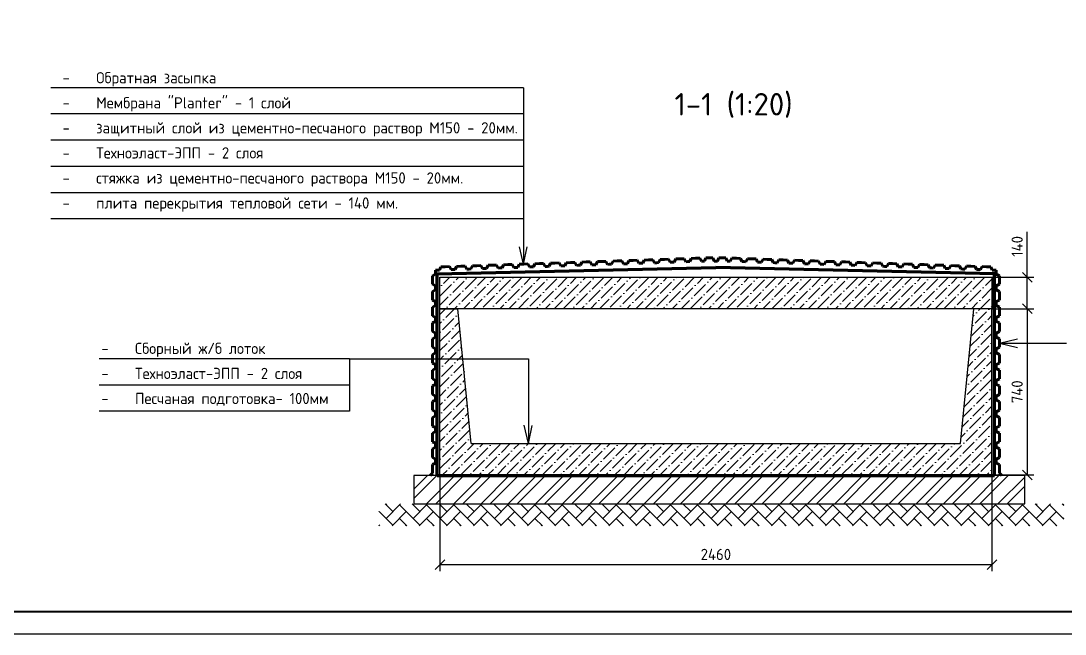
# Model space of a CAD drawing. Header units: metres. Extents: x 1563 to 4966, y -517 to 1463.
# Drawn here: x 2797.6 to 3030.3, y -341.5 to -204.9 of the extents above; entities that cross this region are included whole.
import ezdxf
from ezdxf.enums import TextEntityAlignment as Align

# ---------------------------------------------------------------- set-up
doc = ezdxf.new("R2010")
doc.units = ezdxf.units.M
doc.layers.add('Форматы', color=7, linetype='Continuous')
doc.styles.add('-ISOCPEUR-', font='isocpeur.ttf')
doc.styles.add('GOST', font='GOST.shx', dxfattribs={"oblique": 15})
doc.styles.get("Standard").update_dxf_attribs({"font": 'GOST Common.ttf'})
doc.dimstyles.new('М 1 к 20', dxfattribs={"dimtxt": 3.5, "dimasz": 2.15, "dimexe": 1.5, "dimexo": 0, "dimgap": 1, "dimtad": 1, "dimdec": 0, "dimlfac": 20, "dimzin": 0, "dimdsep": 46, "dimtxsty": 'GOST', "dimblk": 'OBLIQUE', "dimcen": 5, "dimclrd": 256, "dimclre": 256, "dimclrt": 256, "dimazin": 2, "dimtm": 1e-09, "dimtfac": 1, "dimtdec": 0, "dimtmove": 0, "dimatfit": 3, "dimldrblk": 'NONE', "dimfxl": 1.25, "dimtolj": 1, "dimtzin": 0, "dimlwd": 25, "dimlwe": 25, "dimarcsym": 2})

# ---------------------------------------------------------------- blocks, each defined once
blk = doc.blocks.new('*U326')
blk.add_lwpolyline([(0, 123), (1189, 123), (1189, -297), (0, -297)], close=True)
at = {"const_width": 0.5}
blk.add_lwpolyline([(20, 118), (1184, 118), (1184, -292), (20, -292)], close=True, dxfattribs=at)
blk.add_attdef('РАЗРАБОТАЛ', text='', height=2.5).set_placement((1019.5, -264.22), align=Align.MIDDLE_LEFT)
at = {"flags": 8}
for tag, height, p in [('ДАТА', 2.5, (1059.07, -264.4)), ('ЛИСТ', 3, (1155.39, -271.92)), ('ЛИСТОВ', 3, (1172.89, -271.92)), ('ФОРМАТ', 3, (1149.97, -294.75))]:
    blk.add_attdef(tag, text='', height=height, dxfattribs=at).set_placement(p, align=Align.MIDDLE_CENTER)
blk.add_attdef('ПРОВЕРИЛ', (1019.75, -270.73), '', height=2.5)
at = {"lineweight": 30, "flags": 104}
for tag, p in [('ТЕПЛОВЫЕ_СЕТИ', (1099, -269.5)), ('ИМЯ_ЧЕРТЕЖА', (1099, -284.5))]:
    blk.add_attdef(tag, text='', height=3, dxfattribs=at).set_placement(p, align=Align.MIDDLE_CENTER)
blk = doc.blocks.new('_Oblique')
at = {"color": 0, "linetype": 'ByBlock', "lineweight": -2}
blk.add_line((-0.5, -0.5), (0.5, 0.5), dxfattribs=at)
blk = doc.blocks.new('*D276')
at = {"lineweight": 25, "transparency": 16777216}
for p, q in [((2890.94, -306.04), (2890.94, -327.5)), ((3013.94, -306.04), (3013.94, -327.5)), ((2890.94, -326), (3013.94, -326))]:
    blk.add_line(p, q, dxfattribs=at)
at = {"layer": 'Defpoints', "color": 0, "lineweight": 50, "transparency": 16777216}
for p in [(2890.94, -306.04), (3013.94, -306.04), (3013.94, -326)]:
    blk.add_point(p, dxfattribs=at)
at = {"lineweight": 25, "transparency": 16777216, "xscale": 2.15, "yscale": 2.15, "zscale": 2.15, "rotation": 180}
blk.add_blockref('_Oblique', (2890.94, -326), dxfattribs=at)
at = {"lineweight": 25, "transparency": 16777216, "xscale": 2.15, "yscale": 2.15, "zscale": 2.15}
blk.add_blockref('_Oblique', (3013.94, -326), dxfattribs=at)
at = {"transparency": 16777216, "insert": (2952.44, -323.75), "char_height": 2.5, "attachment_point": 5}
blk.add_mtext('\\A1;2460', dxfattribs=at)
blk = doc.blocks.new('_None')
blk = doc.blocks.new('*D277')
at = {"lineweight": 25, "transparency": 16777216}
for p, q in [((3021.81, -262.04), (3021.81, -251.9)), ((3013.94, -262.04), (3023.31, -262.04)), ((3021.81, -269.04), (3021.81, -262.04)), ((3013.94, -269.04), (3023.31, -269.04))]:
    blk.add_line(p, q, dxfattribs=at)
at = {"layer": 'Defpoints', "color": 0, "lineweight": 50, "transparency": 16777216}
for p in [(3013.94, -262.04), (3013.94, -269.04), (3021.81, -269.04)]:
    blk.add_point(p, dxfattribs=at)
at = {"lineweight": 25, "transparency": 16777216, "xscale": 2.15, "yscale": 2.15, "zscale": 2.15}
for p, rotation in [((3021.81, -262.04), 90), ((3021.81, -269.04), 270)]:
    blk.add_blockref('_Oblique', p, dxfattribs=dict(at, rotation=rotation))
at = {"transparency": 16777216, "insert": (3019.56, -255.15), "char_height": 2.5, "attachment_point": 5, "rotation": 90}
blk.add_mtext('\\A1;140', dxfattribs=at)
blk = doc.blocks.new('*D278')
at = {"lineweight": 25, "transparency": 16777216}
for p, q in [((3013.94, -269.04), (3023.31, -269.04)), ((3021.81, -269.04), (3021.81, -306.04)), ((3013.94, -306.04), (3023.31, -306.04))]:
    blk.add_line(p, q, dxfattribs=at)
at = {"layer": 'Defpoints', "color": 0, "lineweight": 50, "transparency": 16777216}
for p in [(3013.94, -269.04), (3013.94, -306.04), (3021.81, -306.04)]:
    blk.add_point(p, dxfattribs=at)
at = {"lineweight": 25, "transparency": 16777216, "xscale": 2.15, "yscale": 2.15, "zscale": 2.15}
for p, rotation in [((3021.81, -269.04), 90), ((3021.81, -306.04), 270)]:
    blk.add_blockref('_Oblique', p, dxfattribs=dict(at, rotation=rotation))
at = {"transparency": 16777216, "insert": (3019.56, -287.54), "char_height": 2.5, "attachment_point": 5, "rotation": 90}
blk.add_mtext('\\A1;740', dxfattribs=at)

msp = doc.modelspace()

# ---------------------------------------------------------------- hatches: boundary and pattern name
at = {"lineweight": 20}
h = msp.add_hatch(dxfattribs=at)
h.set_pattern_fill('ANSI36', color=256, scale=0.45)
h.set_pattern_definition([(45, (2546.7613, -95.1824), (0.757709, 2.7782667), [3.571875, -0.714375, 0, -0.714375])])
h.paths.add_polyline_path([(3013.9374, -262.0399), (2890.9374, -262.0399), (2890.9374, -269.0399), (3013.9374, -269.0399)])
h.paths.add_polyline_path([(2894.9374, -269.0399), (2890.9374, -269.0399), (2890.9374, -306.0399), (3013.9374, -306.0399), (3013.9374, -269.0399), (3009.9374, -269.0399), (3006.9374, -299.0399), (2897.9374, -299.0399)])
h = msp.add_hatch()
h.set_pattern_fill('ANSI32', color=256, scale=0.45)
h.set_pattern_definition([(45, (-9166.387, -3625.931), (-3.0308364, 3.0308364), []), (45, (-9164.3663, -3625.931), (-3.0308364, 3.0308364), [])])
h.paths.add_polyline_path([(3021.246, -312.4855), (3021.246, -306.1975), (2885.1695, -306.1975), (2885.1695, -312.4855)])
h = msp.add_hatch()
h.set_pattern_fill('AR-HBONE', color=256, scale=0.021)
h.set_pattern_definition([(45, (-9166.3868, -3625.7733), (0, 3.01736606), [6.4008, -2.1336]), (135, (-9164.8781, -3624.2646), (3e-16, 3.01736606), [6.4008, -2.1336])])
h.paths.add_polyline_path([(3029.9571, -312.4855), (2877.3846, -312.4855), (2877.3846, -317.3612), (3029.9571, -317.3612)])

# ---------------------------------------------------------------- linework, layer by layer
at = {"lineweight": 30, "ltscale": 0.5}
for p, q in [((2909.5566, -219.8132), (2804.2249, -219.8132)), ((2909.5566, -219.8132), (2909.562, -259.102)), ((2909.5574, -225.658), (2804.2257, -225.658)), ((2909.5582, -231.5028), (2804.2265, -231.5028)), ((2909.559, -237.3476), (2804.2273, -237.3476)), ((2909.5598, -243.1924), (2804.2281, -243.1924)), ((2909.5606, -249.0372), (2804.2289, -249.0372)), ((2909.562, -259.1404), (2908.6939, -255.2831)), ((2909.5534, -259.1404), (2910.4215, -255.2831)), ((3015.6055, -276.6937), (3019.6519, -275.7328)), ((3015.6055, -276.6937), (3019.6519, -277.6545)), ((3015.6055, -276.6937), (3030.5507, -276.6937)), ((2870.7802, -280.19), (2814.9996, -280.19)), ((2870.7802, -280.19), (2870.7818, -291.8796)), ((2870.7802, -280.19), (2910.6894, -280.19)), ((2910.6894, -280.19), (2910.6894, -299.0399)), ((2870.781, -286.0348), (2814.9996, -286.0348)), ((2870.7818, -291.8796), (2815.0004, -291.8796)), ((2910.6894, -299.0399), (2909.7286, -294.9935)), ((2910.6894, -299.0399), (2911.5228, -295.0256))]:
    msp.add_line(p, q, dxfattribs=at)
at = {"color": 1, "lineweight": 60}
for p, q in [((2934.0263, -258.2789), (2934.9004, -258.2495)), ((2934.9004, -258.2495), (2935.2717, -258.9206)), ((2934.9004, -258.2495), (2935.2717, -258.9206)), ((2936.4883, -258.1961), (2936.163, -258.8907)), ((2936.4883, -258.1961), (2936.163, -258.8907)), ((2937.4727, -258.163), (2936.4883, -258.1961)), ((2937.4727, -258.163), (2936.4883, -258.1961)), ((2937.4198, -258.1648), (2938.4042, -258.1316)), ((2937.4198, -258.1648), (2938.4042, -258.1316)), ((2938.4042, -258.1316), (2938.7754, -258.8028)), ((2938.4042, -258.1316), (2938.7754, -258.8028)), ((2939.992, -258.0782), (2939.6668, -258.7728)), ((2940.9764, -258.0451), (2939.992, -258.0782)), ((2940.9236, -258.0469), (2941.908, -258.0138)), ((2941.908, -258.0138), (2942.2792, -258.6849)), ((2943.4958, -257.9603), (2943.1706, -258.6549)), ((2944.4802, -257.9272), (2943.4958, -257.9603)), ((2944.4802, -257.9272), (2945.3543, -257.8978)), ((2945.3543, -257.8978), (2945.7255, -258.5689)), ((2945.3543, -257.8978), (2945.7255, -258.5689)), ((2946.9421, -257.8444), (2946.6169, -258.5389)), ((2946.9421, -257.8444), (2946.6169, -258.5389)), ((2947.9265, -257.8113), (2946.9421, -257.8444)), ((2947.9265, -257.8113), (2946.9421, -257.8444)), ((2947.8737, -257.813), (2948.8581, -257.7799)), ((2947.8737, -257.813), (2948.8581, -257.7799)), ((2948.8581, -257.7799), (2949.2293, -258.451)), ((2948.8581, -257.7799), (2949.2293, -258.451)), ((2950.2, -257.7265), (2949.8852, -258.4504)), ((2951.7462, -257.7265), (2950.2, -257.7265)), ((2951.7462, -257.7265), (2952.0715, -258.4211)), ((2951.7866, -257.7799), (2952.1578, -258.451)), ((2951.7866, -257.7799), (2952.1578, -258.451)), ((2953.0882, -257.7799), (2952.717, -258.451)), ((2953.0882, -257.7799), (2952.717, -258.451)), ((2953.1285, -257.7265), (2952.8032, -258.4211)), ((2953.1285, -257.7265), (2954.6747, -257.7265)), ((2954.6747, -257.7265), (2954.9896, -258.4504)), ((2956.0167, -257.7799), (2955.6455, -258.451)), ((2956.0167, -257.7799), (2955.6455, -258.451)), ((2957.0011, -257.813), (2956.0167, -257.7799)), ((2957.0011, -257.813), (2956.0167, -257.7799)), ((2956.9482, -257.8113), (2957.9326, -257.8444)), ((2956.9482, -257.8113), (2957.9326, -257.8444)), ((2957.9326, -257.8444), (2958.2579, -258.5389)), ((2957.9326, -257.8444), (2958.2579, -258.5389)), ((2959.5204, -257.8978), (2959.1492, -258.5689)), ((2959.5204, -257.8978), (2959.1492, -258.5689)), ((2960.3945, -257.9272), (2959.5204, -257.8978)), ((2960.3945, -257.9272), (2961.3789, -257.9603)), ((2961.3789, -257.9603), (2961.7042, -258.6549)), ((2962.9668, -258.0138), (2962.5955, -258.6849)), ((2963.9511, -258.0469), (2962.9668, -258.0138)), ((2963.8983, -258.0451), (2964.8827, -258.0782)), ((2964.8827, -258.0782), (2965.208, -258.7728)), ((2966.4705, -258.1316), (2966.0993, -258.8028)), ((2966.4705, -258.1316), (2966.0993, -258.8028)), ((2967.4549, -258.1648), (2966.4705, -258.1316)), ((2967.4549, -258.1648), (2966.4705, -258.1316)), ((2967.4021, -258.163), (2968.3865, -258.1961)), ((2967.4021, -258.163), (2968.3865, -258.1961)), ((2968.3865, -258.1961), (2968.7117, -258.8907)), ((2968.3865, -258.1961), (2968.7117, -258.8907)), ((2969.9743, -258.2495), (2969.6031, -258.9206)), ((2969.9743, -258.2495), (2969.6031, -258.9206)), ((2970.8484, -258.2789), (2969.9743, -258.2495)), ((2889.9524, -260.4454), (2890.3981, -260.4304)), ((2889.9524, -260.4454), (2889.9524, -261.3372)), ((2889.9524, -260.4454), (2889.9524, -261.3372)), ((2890.8438, -260.4154), (2890.3981, -260.4304)), ((2891.1691, -259.7208), (2890.8438, -260.4154)), ((2892.1534, -259.6877), (2891.1691, -259.7208)), ((2892.1006, -259.6895), (2893.085, -259.6564)), ((2893.085, -259.6564), (2893.4562, -260.3275)), ((2893.4562, -260.3275), (2893.9019, -260.3125)), ((2894.3476, -260.2975), (2893.9019, -260.3125)), ((2894.6728, -259.603), (2894.3476, -260.2975)), ((2895.6572, -259.5698), (2894.6728, -259.603)), ((2895.6044, -259.5716), (2896.5888, -259.5385)), ((2896.5888, -259.5385), (2896.96, -260.2096)), ((2896.96, -260.2096), (2897.4057, -260.1946)), ((2897.8513, -260.1796), (2897.4057, -260.1946)), ((2898.1766, -259.4851), (2897.8513, -260.1796)), ((2899.161, -259.452), (2898.1766, -259.4851)), ((2899.1082, -259.4537), (2900.0926, -259.4206)), ((2900.0926, -259.4206), (2900.4638, -260.0917)), ((2900.4638, -260.0917), (2900.9094, -260.0767)), ((2901.3551, -260.0617), (2900.9094, -260.0767)), ((2901.6804, -259.3672), (2901.3551, -260.0617)), ((2902.6648, -259.3341), (2901.6804, -259.3672)), ((2902.6648, -259.3341), (2903.5389, -259.3047)), ((2903.5389, -259.3047), (2903.9101, -259.9758)), ((2903.5389, -259.3047), (2903.9101, -259.9758)), ((2903.9101, -259.9758), (2904.3558, -259.9608)), ((2903.9101, -259.9758), (2904.3558, -259.9608)), ((2904.8014, -259.9458), (2904.3558, -259.9608)), ((2904.8014, -259.9458), (2904.3558, -259.9608)), ((2905.1267, -259.2512), (2904.8014, -259.9458)), ((2905.1267, -259.2512), (2904.8014, -259.9458)), ((2906.1111, -259.2181), (2905.1267, -259.2512)), ((2906.1111, -259.2181), (2905.1267, -259.2512)), ((2906.0582, -259.2199), (2907.0426, -259.1868)), ((2906.0582, -259.2199), (2907.0426, -259.1868)), ((2907.0426, -259.1868), (2907.4139, -259.8579)), ((2907.0426, -259.1868), (2907.4139, -259.8579)), ((2907.4139, -259.8579), (2907.8595, -259.8429)), ((2908.3052, -259.8279), (2907.8595, -259.8429)), ((2908.6305, -259.1334), (2908.3052, -259.8279)), ((2909.6149, -259.1002), (2908.6305, -259.1334)), ((2909.562, -259.102), (2910.5464, -259.0689)), ((2910.5464, -259.0689), (2910.9176, -259.74)), ((2910.9176, -259.74), (2911.3633, -259.725)), ((2911.809, -259.71), (2911.3633, -259.725)), ((2912.1342, -259.0155), (2911.809, -259.71)), ((2913.1186, -258.9824), (2912.1342, -259.0155)), ((2913.1186, -258.9824), (2913.9927, -258.9529)), ((2913.9927, -258.9529), (2914.3639, -259.6241)), ((2913.9927, -258.9529), (2914.3639, -259.6241)), ((2914.3639, -259.6241), (2914.8096, -259.6091)), ((2914.3639, -259.6241), (2914.8096, -259.6091)), ((2915.2553, -259.5941), (2914.8096, -259.6091)), ((2915.2553, -259.5941), (2914.8096, -259.6091)), ((2915.5805, -258.8995), (2915.2553, -259.5941)), ((2915.5805, -258.8995), (2915.2553, -259.5941)), ((2916.5649, -258.8664), (2915.5805, -258.8995)), ((2916.5649, -258.8664), (2915.5805, -258.8995)), ((2916.5121, -258.8682), (2917.4965, -258.8351)), ((2916.5121, -258.8682), (2917.4965, -258.8351)), ((2917.4965, -258.8351), (2917.8677, -259.5062)), ((2917.4965, -258.8351), (2917.8677, -259.5062)), ((2917.8677, -259.5062), (2918.3134, -259.4912)), ((2918.7591, -259.4762), (2918.3134, -259.4912)), ((2919.0843, -258.7816), (2918.7591, -259.4762)), ((2920.0687, -258.7485), (2919.0843, -258.7816)), ((2920.0159, -258.7503), (2921.0003, -258.7172)), ((2921.0003, -258.7172), (2921.3715, -259.3883)), ((2921.3715, -259.3883), (2921.8172, -259.3733)), ((2922.2628, -259.3583), (2921.8172, -259.3733)), ((2922.5881, -258.6638), (2922.2628, -259.3583)), ((2923.5725, -258.6306), (2922.5881, -258.6638)), ((2923.5725, -258.6306), (2924.4466, -258.6012)), ((2924.4466, -258.6012), (2924.8178, -259.2724)), ((2924.4466, -258.6012), (2924.8178, -259.2724)), ((2924.8178, -259.2724), (2925.2635, -259.2574)), ((2924.8178, -259.2724), (2925.2635, -259.2574)), ((2925.7091, -259.2424), (2925.2635, -259.2574)), ((2925.7091, -259.2424), (2925.2635, -259.2574)), ((2926.0344, -258.5478), (2925.7091, -259.2424)), ((2926.0344, -258.5478), (2925.7091, -259.2424)), ((2927.0188, -258.5147), (2926.0344, -258.5478)), ((2927.0188, -258.5147), (2926.0344, -258.5478)), ((2926.966, -258.5165), (2927.9504, -258.4833)), ((2926.966, -258.5165), (2927.9504, -258.4833)), ((2927.9504, -258.4833), (2928.3216, -259.1545)), ((2927.9504, -258.4833), (2928.3216, -259.1545)), ((2928.3216, -259.1545), (2928.7672, -259.1395)), ((2929.2129, -259.1245), (2928.7672, -259.1395)), ((2929.5382, -258.4299), (2929.2129, -259.1245)), ((2930.5226, -258.3968), (2929.5382, -258.4299)), ((2930.4697, -258.3986), (2931.4541, -258.3655)), ((2931.4541, -258.3655), (2931.8253, -259.0366)), ((2931.8253, -259.0366), (2932.271, -259.0216)), ((2932.7167, -259.0066), (2932.271, -259.0216)), ((2933.042, -258.312), (2932.7167, -259.0066)), ((2934.0263, -258.2789), (2933.042, -258.312)), ((2935.2717, -258.9206), (2935.7173, -258.9057)), ((2935.2717, -258.9206), (2935.7173, -258.9057)), ((2936.163, -258.8907), (2935.7173, -258.9057)), ((2936.163, -258.8907), (2935.7173, -258.9057)), ((2938.7754, -258.8028), (2939.2211, -258.7878)), ((2939.6668, -258.7728), (2939.2211, -258.7878)), ((2942.2792, -258.6849), (2942.7249, -258.6699)), ((2943.1706, -258.6549), (2942.7249, -258.6699)), ((2945.7255, -258.5689), (2946.1712, -258.5539)), ((2945.7255, -258.5689), (2946.1712, -258.5539)), ((2946.6169, -258.5389), (2946.1712, -258.5539)), ((2946.6169, -258.5389), (2946.1712, -258.5539)), ((2949.2293, -258.451), (2949.8852, -258.4504)), ((2952.717, -258.451), (2952.0715, -258.4211)), ((2952.1578, -258.451), (2952.8032, -258.4211)), ((2955.6455, -258.451), (2954.9896, -258.4504)), ((2958.2579, -258.5389), (2958.7036, -258.5539)), ((2958.2579, -258.5389), (2958.7036, -258.5539)), ((2959.1492, -258.5689), (2958.7036, -258.5539)), ((2959.1492, -258.5689), (2958.7036, -258.5539)), ((2961.7042, -258.6549), (2962.1499, -258.6699)), ((2962.5955, -258.6849), (2962.1499, -258.6699)), ((2965.208, -258.7728), (2965.6536, -258.7878)), ((2966.0993, -258.8028), (2965.6536, -258.7878)), ((2968.7117, -258.8907), (2969.1574, -258.9057)), ((2968.7117, -258.8907), (2969.1574, -258.9057)), ((2969.6031, -258.9206), (2969.1574, -258.9057)), ((2969.6031, -258.9206), (2969.1574, -258.9057)), ((2970.8484, -258.2789), (2971.8328, -258.312)), ((2971.8328, -258.312), (2972.1581, -259.0066)), ((2972.1581, -259.0066), (2972.6037, -259.0216)), ((2973.0494, -259.0366), (2972.6037, -259.0216)), ((2973.4206, -258.3655), (2973.0494, -259.0366)), ((2974.405, -258.3986), (2973.4206, -258.3655)), ((2974.3522, -258.3968), (2975.3366, -258.4299)), ((2975.3366, -258.4299), (2975.6618, -259.1245)), ((2975.6618, -259.1245), (2976.1075, -259.1395)), ((2976.5532, -259.1545), (2976.1075, -259.1395)), ((2976.9244, -258.4833), (2976.5532, -259.1545)), ((2976.9244, -258.4833), (2976.5532, -259.1545)), ((2977.9088, -258.5165), (2976.9244, -258.4833)), ((2977.9088, -258.5165), (2976.9244, -258.4833)), ((2977.8559, -258.5147), (2978.8403, -258.5478)), ((2977.8559, -258.5147), (2978.8403, -258.5478)), ((2978.8403, -258.5478), (2979.1656, -259.2424)), ((2978.8403, -258.5478), (2979.1656, -259.2424)), ((2979.1656, -259.2424), (2979.6113, -259.2574)), ((2979.1656, -259.2424), (2979.6113, -259.2574)), ((2980.057, -259.2724), (2979.6113, -259.2574)), ((2980.057, -259.2724), (2979.6113, -259.2574)), ((2980.4282, -258.6012), (2980.057, -259.2724)), ((2980.4282, -258.6012), (2980.057, -259.2724)), ((2981.3023, -258.6306), (2980.4282, -258.6012)), ((2981.3023, -258.6306), (2982.2867, -258.6638)), ((2982.2867, -258.6638), (2982.6119, -259.3583)), ((2982.6119, -259.3583), (2983.0576, -259.3733)), ((2983.5033, -259.3883), (2983.0576, -259.3733)), ((2983.8745, -258.7172), (2983.5033, -259.3883)), ((2984.8589, -258.7503), (2983.8745, -258.7172)), ((2984.806, -258.7485), (2985.7904, -258.7816)), ((2985.7904, -258.7816), (2986.1157, -259.4762)), ((2986.1157, -259.4762), (2986.5614, -259.4912)), ((2987.007, -259.5062), (2986.5614, -259.4912)), ((2987.3782, -258.8351), (2987.007, -259.5062)), ((2987.3782, -258.8351), (2987.007, -259.5062)), ((2988.3626, -258.8682), (2987.3782, -258.8351)), ((2988.3626, -258.8682), (2987.3782, -258.8351)), ((2988.3098, -258.8664), (2989.2942, -258.8995)), ((2988.3098, -258.8664), (2989.2942, -258.8995)), ((2989.2942, -258.8995), (2989.6195, -259.5941)), ((2989.2942, -258.8995), (2989.6195, -259.5941)), ((2989.6195, -259.5941), (2990.0651, -259.6091)), ((2989.6195, -259.5941), (2990.0651, -259.6091)), ((2990.5108, -259.6241), (2990.0651, -259.6091)), ((2990.5108, -259.6241), (2990.0651, -259.6091)), ((2990.882, -258.9529), (2990.5108, -259.6241)), ((2990.882, -258.9529), (2990.5108, -259.6241)), ((2991.7561, -258.9824), (2990.882, -258.9529)), ((2991.7561, -258.9824), (2992.7405, -259.0155)), ((2992.7405, -259.0155), (2993.0658, -259.71)), ((2993.0658, -259.71), (2993.5114, -259.725)), ((2993.9571, -259.74), (2993.5114, -259.725)), ((2994.3283, -259.0689), (2993.9571, -259.74)), ((2995.3127, -259.102), (2994.3283, -259.0689)), ((2995.2599, -259.1002), (2996.2443, -259.1334)), ((2996.2443, -259.1334), (2996.5695, -259.8279)), ((2996.5695, -259.8279), (2997.0152, -259.8429)), ((2997.4609, -259.8579), (2997.0152, -259.8429)), ((2997.8321, -259.1868), (2997.4609, -259.8579)), ((2997.8321, -259.1868), (2997.4609, -259.8579)), ((2998.8165, -259.2199), (2997.8321, -259.1868)), ((2998.8165, -259.2199), (2997.8321, -259.1868)), ((2998.7637, -259.2181), (2999.7481, -259.2512)), ((2998.7637, -259.2181), (2999.7481, -259.2512)), ((2999.7481, -259.2512), (3000.0733, -259.9458)), ((2999.7481, -259.2512), (3000.0733, -259.9458)), ((3000.0733, -259.9458), (3000.519, -259.9608)), ((3000.0733, -259.9458), (3000.519, -259.9608)), ((3000.9647, -259.9758), (3000.519, -259.9608)), ((3000.9647, -259.9758), (3000.519, -259.9608)), ((3001.3359, -259.3047), (3000.9647, -259.9758)), ((3001.3359, -259.3047), (3000.9647, -259.9758)), ((3002.21, -259.3341), (3001.3359, -259.3047)), ((3002.21, -259.3341), (3003.1944, -259.3672)), ((3003.1944, -259.3672), (3003.5196, -260.0617)), ((3003.5196, -260.0617), (3003.9653, -260.0767)), ((3004.411, -260.0917), (3003.9653, -260.0767)), ((3004.7822, -259.4206), (3004.411, -260.0917)), ((3005.7666, -259.4537), (3004.7822, -259.4206)), ((3005.7137, -259.452), (3006.6981, -259.4851)), ((3006.6981, -259.4851), (3007.0234, -260.1796)), ((3007.0234, -260.1796), (3007.4691, -260.1946)), ((3007.9148, -260.2096), (3007.4691, -260.1946)), ((3008.286, -259.5385), (3007.9148, -260.2096)), ((3009.2704, -259.5716), (3008.286, -259.5385)), ((3009.2175, -259.5698), (3010.2019, -259.603)), ((3010.2019, -259.603), (3010.5272, -260.2975)), ((3010.5272, -260.2975), (3010.9729, -260.3125)), ((3011.4185, -260.3275), (3010.9729, -260.3125)), ((3011.7897, -259.6564), (3011.4185, -260.3275)), ((3012.7741, -259.6895), (3011.7897, -259.6564)), ((3012.7213, -259.6877), (3013.7057, -259.7208)), ((3013.7057, -259.7208), (3014.031, -260.4154)), ((3014.031, -260.4154), (3014.4766, -260.4304)), ((3014.9223, -260.4454), (3014.4766, -260.4304)), ((3014.9223, -260.4454), (3014.9223, -261.3372)), ((3014.9223, -260.4454), (3014.9223, -261.3372)), ((2889.2692, -261.6857), (2889.9524, -261.3372)), ((2889.2692, -261.6857), (2889.9524, -261.3372)), ((2889.2692, -262.6706), (2889.2692, -261.6857)), ((2889.2692, -262.6178), (2889.2692, -263.6027)), ((3015.6055, -261.6857), (3014.9223, -261.3372)), ((3015.6055, -261.6857), (3014.9223, -261.3372)), ((3015.6055, -262.6706), (3015.6055, -261.6857)), ((3015.6055, -262.6178), (3015.6055, -263.6027)), ((2889.2692, -263.6027), (2889.9524, -263.9511)), ((2889.2692, -265.1914), (2889.9524, -264.843)), ((2889.2692, -266.1764), (2889.2692, -265.1914)), ((2889.9524, -263.9511), (2889.9524, -264.3971)), ((2889.9524, -264.843), (2889.9524, -264.3971)), ((3015.6055, -263.6027), (3014.9223, -263.9511)), ((3014.9223, -263.9511), (3014.9223, -264.3971)), ((3014.9223, -264.843), (3014.9223, -264.3971)), ((3015.6055, -265.1914), (3014.9223, -264.843)), ((3015.6055, -266.1764), (3015.6055, -265.1914)), ((2889.2692, -266.1235), (2889.2692, -267.1085)), ((2889.2692, -267.1085), (2889.9524, -267.4569)), ((2889.9524, -267.4569), (2889.9524, -267.9028)), ((3015.6055, -267.1085), (3014.9223, -267.4569)), ((3014.9223, -267.4569), (3014.9223, -267.9028)), ((3015.6055, -266.1235), (3015.6055, -267.1085)), ((2889.2692, -268.6972), (2889.9524, -268.3488)), ((2889.2692, -268.6972), (2889.9524, -268.3488)), ((2889.2692, -269.6821), (2889.2692, -268.6972)), ((2889.2692, -269.6821), (2889.2692, -268.6972)), ((2889.2692, -269.6293), (2889.2692, -270.6142)), ((2889.2692, -269.6293), (2889.2692, -270.6142)), ((2889.9524, -268.3488), (2889.9524, -267.9028)), ((3014.9223, -268.3488), (3014.9223, -267.9028)), ((3015.6055, -268.6972), (3014.9223, -268.3488)), ((3015.6055, -268.6972), (3014.9223, -268.3488)), ((3015.6055, -269.6821), (3015.6055, -268.6972)), ((3015.6055, -269.6821), (3015.6055, -268.6972)), ((3015.6055, -269.6293), (3015.6055, -270.6142)), ((3015.6055, -269.6293), (3015.6055, -270.6142)), ((2889.2692, -270.6142), (2889.9524, -270.9627)), ((2889.2692, -270.6142), (2889.9524, -270.9627)), ((2889.2692, -272.2029), (2889.9524, -271.8545)), ((2889.2692, -272.2029), (2889.9524, -271.8545)), ((2889.2692, -273.1879), (2889.2692, -272.2029)), ((2889.9524, -270.9627), (2889.9524, -271.4086)), ((2889.9524, -270.9627), (2889.9524, -271.4086)), ((2889.9524, -271.8545), (2889.9524, -271.4086)), ((2889.9524, -271.8545), (2889.9524, -271.4086)), ((3015.6055, -270.6142), (3014.9223, -270.9627)), ((3015.6055, -270.6142), (3014.9223, -270.9627)), ((3014.9223, -270.9627), (3014.9223, -271.4086)), ((3014.9223, -270.9627), (3014.9223, -271.4086)), ((3014.9223, -271.8545), (3014.9223, -271.4086)), ((3014.9223, -271.8545), (3014.9223, -271.4086)), ((3015.6055, -272.2029), (3014.9223, -271.8545)), ((3015.6055, -272.2029), (3014.9223, -271.8545)), ((3015.6055, -273.1879), (3015.6055, -272.2029)), ((2889.2692, -273.135), (2889.2692, -274.12)), ((2889.2692, -274.12), (2889.9524, -274.4684)), ((2889.9524, -274.4684), (2889.9524, -274.9143)), ((3015.6055, -274.12), (3014.9223, -274.4684)), ((3014.9223, -274.4684), (3014.9223, -274.9143)), ((3015.6055, -273.135), (3015.6055, -274.12)), ((2889.2692, -275.7087), (2889.9524, -275.3603)), ((2889.2692, -275.7087), (2889.9524, -275.3603)), ((2889.2692, -276.6937), (2889.2692, -275.7087)), ((2889.2692, -276.6937), (2889.2692, -275.7087)), ((2889.2692, -276.6408), (2889.2692, -277.6257)), ((2889.2692, -276.6408), (2889.2692, -277.6257)), ((2889.9524, -275.3603), (2889.9524, -274.9143)), ((3014.9223, -275.3603), (3014.9223, -274.9143)), ((3015.6055, -275.7087), (3014.9223, -275.3603)), ((3015.6055, -275.7087), (3014.9223, -275.3603)), ((3015.6055, -276.6937), (3015.6055, -275.7087)), ((3015.6055, -276.6937), (3015.6055, -275.7087)), ((3015.6055, -276.6408), (3015.6055, -277.6257)), ((3015.6055, -276.6408), (3015.6055, -277.6257)), ((2889.2692, -277.6257), (2889.9524, -277.9742)), ((2889.2692, -277.6257), (2889.9524, -277.9742)), ((2889.2692, -279.2145), (2889.9524, -278.866)), ((2889.2692, -279.2145), (2889.9524, -278.866)), ((2889.9524, -277.9742), (2889.9524, -278.4201)), ((2889.9524, -277.9742), (2889.9524, -278.4201)), ((2889.9524, -278.866), (2889.9524, -278.4201)), ((2889.9524, -278.866), (2889.9524, -278.4201)), ((3015.6055, -277.6257), (3014.9223, -277.9742)), ((3015.6055, -277.6257), (3014.9223, -277.9742)), ((3014.9223, -277.9742), (3014.9223, -278.4201)), ((3014.9223, -277.9742), (3014.9223, -278.4201)), ((3014.9223, -278.866), (3014.9223, -278.4201)), ((3014.9223, -278.866), (3014.9223, -278.4201)), ((3015.6055, -279.2145), (3014.9223, -278.866)), ((3015.6055, -279.2145), (3014.9223, -278.866)), ((2889.2692, -280.1994), (2889.2692, -279.2145)), ((2889.2692, -280.1466), (2889.2692, -281.1315)), ((2889.2692, -281.1315), (2889.9524, -281.4799)), ((2889.9524, -281.4799), (2889.9524, -281.9259)), ((3015.6055, -281.1315), (3014.9223, -281.4799)), ((3014.9223, -281.4799), (3014.9223, -281.9259)), ((3015.6055, -280.1994), (3015.6055, -279.2145)), ((3015.6055, -280.1466), (3015.6055, -281.1315)), ((2889.2692, -282.7202), (2889.9524, -282.3718)), ((2889.2692, -282.7202), (2889.9524, -282.3718)), ((2889.2692, -283.7052), (2889.2692, -282.7202)), ((2889.2692, -283.7052), (2889.2692, -282.7202)), ((2889.2692, -283.6523), (2889.2692, -284.6373)), ((2889.2692, -283.6523), (2889.2692, -284.6373)), ((2889.9524, -282.3718), (2889.9524, -281.9259)), ((3014.9223, -282.3718), (3014.9223, -281.9259)), ((3015.6055, -282.7202), (3014.9223, -282.3718)), ((3015.6055, -282.7202), (3014.9223, -282.3718)), ((3015.6055, -283.7052), (3015.6055, -282.7202)), ((3015.6055, -283.7052), (3015.6055, -282.7202)), ((3015.6055, -283.6523), (3015.6055, -284.6373)), ((3015.6055, -283.6523), (3015.6055, -284.6373)), ((2889.2692, -284.6373), (2889.9524, -284.9857)), ((2889.2692, -284.6373), (2889.9524, -284.9857)), ((2889.2692, -286.226), (2889.9524, -285.8776)), ((2889.2692, -286.226), (2889.9524, -285.8776)), ((2889.9524, -284.9857), (2889.9524, -285.4316)), ((2889.9524, -284.9857), (2889.9524, -285.4316)), ((2889.9524, -285.8776), (2889.9524, -285.4316)), ((2889.9524, -285.8776), (2889.9524, -285.4316)), ((3015.6055, -284.6373), (3014.9223, -284.9857)), ((3015.6055, -284.6373), (3014.9223, -284.9857)), ((3014.9223, -284.9857), (3014.9223, -285.4316)), ((3014.9223, -284.9857), (3014.9223, -285.4316)), ((3014.9223, -285.8776), (3014.9223, -285.4316)), ((3014.9223, -285.8776), (3014.9223, -285.4316)), ((3015.6055, -286.226), (3014.9223, -285.8776)), ((3015.6055, -286.226), (3014.9223, -285.8776)), ((2889.2692, -287.2109), (2889.2692, -286.226)), ((2889.2692, -287.1581), (2889.2692, -288.143)), ((2889.2692, -288.143), (2889.9524, -288.4915)), ((2889.9524, -288.4915), (2889.9524, -288.9374)), ((3015.6055, -288.143), (3014.9223, -288.4915)), ((3014.9223, -288.4915), (3014.9223, -288.9374)), ((3015.6055, -287.2109), (3015.6055, -286.226)), ((3015.6055, -287.1581), (3015.6055, -288.143)), ((2889.2692, -289.7317), (2889.9524, -289.3833)), ((2889.2692, -289.7317), (2889.9524, -289.3833)), ((2889.2692, -290.7167), (2889.2692, -289.7317)), ((2889.2692, -290.7167), (2889.2692, -289.7317)), ((2889.2692, -290.6638), (2889.2692, -291.6488)), ((2889.2692, -290.6638), (2889.2692, -291.6488)), ((2889.9524, -289.3833), (2889.9524, -288.9374)), ((3014.9223, -289.3833), (3014.9223, -288.9374)), ((3015.6055, -289.7317), (3014.9223, -289.3833)), ((3015.6055, -289.7317), (3014.9223, -289.3833)), ((3015.6055, -290.7167), (3015.6055, -289.7317)), ((3015.6055, -290.7167), (3015.6055, -289.7317)), ((3015.6055, -290.6638), (3015.6055, -291.6488)), ((3015.6055, -290.6638), (3015.6055, -291.6488)), ((2889.2692, -291.6488), (2889.9524, -291.9972)), ((2889.2692, -291.6488), (2889.9524, -291.9972)), ((2889.2692, -293.2375), (2889.9524, -292.8891)), ((2889.2692, -293.2375), (2889.9524, -292.8891)), ((2889.9524, -291.9972), (2889.9524, -292.4431)), ((2889.9524, -291.9972), (2889.9524, -292.4431)), ((2889.9524, -292.8891), (2889.9524, -292.4431)), ((2889.9524, -292.8891), (2889.9524, -292.4431)), ((3015.6055, -291.6488), (3014.9223, -291.9972)), ((3015.6055, -291.6488), (3014.9223, -291.9972)), ((3014.9223, -291.9972), (3014.9223, -292.4431)), ((3014.9223, -291.9972), (3014.9223, -292.4431)), ((3014.9223, -292.8891), (3014.9223, -292.4431)), ((3014.9223, -292.8891), (3014.9223, -292.4431)), ((3015.6055, -293.2375), (3014.9223, -292.8891)), ((3015.6055, -293.2375), (3014.9223, -292.8891)), ((2889.2692, -294.2225), (2889.2692, -293.2375)), ((2889.2692, -294.1696), (2889.2692, -295.1545)), ((2889.2692, -295.1545), (2889.9524, -295.503)), ((3015.6055, -295.1545), (3014.9223, -295.503)), ((3015.6055, -294.2225), (3015.6055, -293.2375)), ((3015.6055, -294.1696), (3015.6055, -295.1545)), ((2889.2692, -296.7433), (2889.9524, -296.3948)), ((2889.2692, -296.7433), (2889.9524, -296.3948)), ((2889.2692, -297.7282), (2889.2692, -296.7433)), ((2889.2692, -297.7282), (2889.2692, -296.7433)), ((2889.2692, -297.6753), (2889.2692, -298.6603)), ((2889.2692, -297.6753), (2889.2692, -298.6603)), ((2889.9524, -295.503), (2889.9524, -295.9489)), ((2889.9524, -296.3948), (2889.9524, -295.9489)), ((3014.9223, -295.503), (3014.9223, -295.9489)), ((3014.9223, -296.3948), (3014.9223, -295.9489)), ((3015.6055, -296.7433), (3014.9223, -296.3948)), ((3015.6055, -296.7433), (3014.9223, -296.3948)), ((3015.6055, -297.7282), (3015.6055, -296.7433)), ((3015.6055, -297.7282), (3015.6055, -296.7433)), ((3015.6055, -297.6753), (3015.6055, -298.6603)), ((3015.6055, -297.6753), (3015.6055, -298.6603)), ((2889.2692, -298.6603), (2889.9524, -299.0087)), ((2889.2692, -298.6603), (2889.9524, -299.0087)), ((2889.2692, -300.249), (2889.9524, -299.9006)), ((2889.2692, -300.249), (2889.9524, -299.9006)), ((2889.9524, -299.0087), (2889.9524, -299.4547)), ((2889.9524, -299.0087), (2889.9524, -299.4547)), ((2889.9524, -299.9006), (2889.9524, -299.4547)), ((2889.9524, -299.9006), (2889.9524, -299.4547)), ((3015.6055, -298.6603), (3014.9223, -299.0087)), ((3015.6055, -298.6603), (3014.9223, -299.0087)), ((3014.9223, -299.0087), (3014.9223, -299.4547)), ((3014.9223, -299.0087), (3014.9223, -299.4547)), ((3014.9223, -299.9006), (3014.9223, -299.4547)), ((3014.9223, -299.9006), (3014.9223, -299.4547)), ((3015.6055, -300.249), (3014.9223, -299.9006)), ((3015.6055, -300.249), (3014.9223, -299.9006)), ((2889.2692, -301.234), (2889.2692, -300.249)), ((2889.2692, -301.1811), (2889.2692, -302.1661)), ((2889.2692, -302.1661), (2889.9524, -302.5145)), ((3015.6055, -302.1661), (3014.9223, -302.5145)), ((3015.6055, -301.234), (3015.6055, -300.249)), ((3015.6055, -301.1811), (3015.6055, -302.1661)), ((2889.2692, -303.7548), (2889.9524, -303.4063)), ((2889.2692, -303.7548), (2889.9524, -303.4063)), ((2889.2692, -304.7397), (2889.2692, -303.7548)), ((2889.2692, -304.7397), (2889.2692, -303.7548)), ((2889.2692, -304.6869), (2889.2692, -305.6718)), ((2889.2692, -304.6869), (2889.2692, -305.6718)), ((2889.9524, -302.5145), (2889.9524, -302.9604)), ((2889.9524, -303.4063), (2889.9524, -302.9604)), ((3014.9223, -302.5145), (3014.9223, -302.9604)), ((3014.9223, -303.4063), (3014.9223, -302.9604)), ((3015.6055, -303.7548), (3014.9223, -303.4063)), ((3015.6055, -303.7548), (3014.9223, -303.4063)), ((3015.6055, -304.7397), (3015.6055, -303.7548)), ((3015.6055, -304.7397), (3015.6055, -303.7548)), ((3015.6055, -304.6869), (3015.6055, -305.6718)), ((3015.6055, -304.6869), (3015.6055, -305.6718)), ((2889.2692, -305.6718), (2888.7524, -306.1975)), ((3015.6055, -305.6718), (3016.1223, -306.1975))]:
    msp.add_line(p, q, dxfattribs=at)
at = {"color": 5, "lineweight": 70}
for p, q in [((2890.3443, -261.2781), (2952.4374, -259.8502)), ((2890.3443, -261.2781), (2952.4374, -259.8502)), ((3014.5304, -261.2781), (2952.4374, -259.8502)), ((2890.3443, -306.1975), (2890.3443, -261.2781)), ((3014.5304, -306.1975), (3014.5304, -261.2781)), ((2890.3443, -306.1975), (3014.5304, -306.1975))]:
    msp.add_line(p, q, dxfattribs=at)
at = {"color": 1, "linetype": 'ByBlock'}
for p, q in [((2890.9374, -306.0399), (2890.9374, -269.0399)), ((2890.9374, -269.0399), (2894.9374, -269.0399)), ((2897.9374, -299.0399), (2894.9374, -269.0399)), ((3006.9374, -299.0399), (3009.9374, -269.0399)), ((3013.9374, -269.0399), (3009.9374, -269.0399)), ((3013.9374, -306.0399), (3013.9374, -269.0399)), ((2897.9374, -299.0399), (3006.9374, -299.0399)), ((2890.9374, -306.0399), (3013.9374, -306.0399))]:
    msp.add_line(p, q, dxfattribs=at)
msp.add_lwpolyline([(2890.9374, -262.0399), (3013.9374, -262.0399), (3013.9374, -269.0399), (2890.9374, -269.0399)], close=True, dxfattribs=at)
msp.add_lwpolyline([(3021.246, -306.1975), (2885.1695, -306.1975), (2885.1695, -312.4855), (3021.246, -312.4855)], close=True)

# ---------------------------------------------------------------- block references
at = {"layer": 'Форматы'}
msp.add_blockref('*U326', (2219.8713, -44.4979), dxfattribs=at)

# ---------------------------------------------------------------- texts
at = {"color": 0, "style": '-ISOCPEUR-'}
msp.add_text('1-1 (1:20)', height=5, dxfattribs=at).set_placement((2943.2339, -226.0045))
at = {"char_height": 2.5, "attachment_point": 1, "line_spacing_factor": 1.338662}
for s, insert, width in [('\\pi-7.5,l10,t10;-^IОбратная засыпка\\P-^IМембрана "Planter" - 1 слой\\P-^Iзащитный слой из цементно-песчаного раствор М150 - 20мм.\\P-^IТехноэласт-ЭПП - 2 слоя\\P-^Iстяжка из цементно-песчаного раствора М150 - 20мм.\\P-^Iплита перекрытия тепловой сети - 140 мм.', (2804.3581, -216.3482), 106.966733), ('\\pi-7.5,l10,t10;-^IСборный ж/б лоток \\P-^IТехноэласт-ЭПП - 2 слоя\\P-^IПесчаная подготовка- 100мм', (2813.0138, -276.6146), 56.394719)]:
    msp.add_mtext(s, dxfattribs=dict(at, insert=insert, width=width))

# ---------------------------------------------------------------- dimensions: what is measured, and where the dimension line sits
dim = msp.add_linear_dim(base=(3021.81, -269.0399), p1=(3013.9374, -262.0399), p2=(3013.9374, -269.0399), angle=90, dimstyle='М 1 к 20', override={"dimtxt": 2.5, "dimtxsty": 'Standard'})
dim.commit()
dim.dimension.update_dxf_attribs({"geometry": '*D277', "text_midpoint": (3021.81, -255.1524), "dimtype": 160})
dim = msp.add_linear_dim(base=(3021.81, -306.0399), p1=(3013.9374, -269.0399), p2=(3013.9374, -306.0399), angle=90, dimstyle='М 1 к 20', override={"dimtxt": 2.5, "dimtxsty": 'Standard'})
dim.commit()
dim.dimension.update_dxf_attribs({"geometry": '*D278', "text_midpoint": (3019.56, -287.5399)})
dim = msp.add_linear_dim(base=(3013.9374, -325.9979), p1=(2890.9374, -306.0399), p2=(3013.9374, -306.0399), dimstyle='М 1 к 20', override={"dimtxt": 2.5, "dimtxsty": 'Standard'})
dim.commit()
dim.dimension.update_dxf_attribs({"geometry": '*D276', "text_midpoint": (2952.4374, -323.7479)})

doc.saveas('drawing.dxf')
